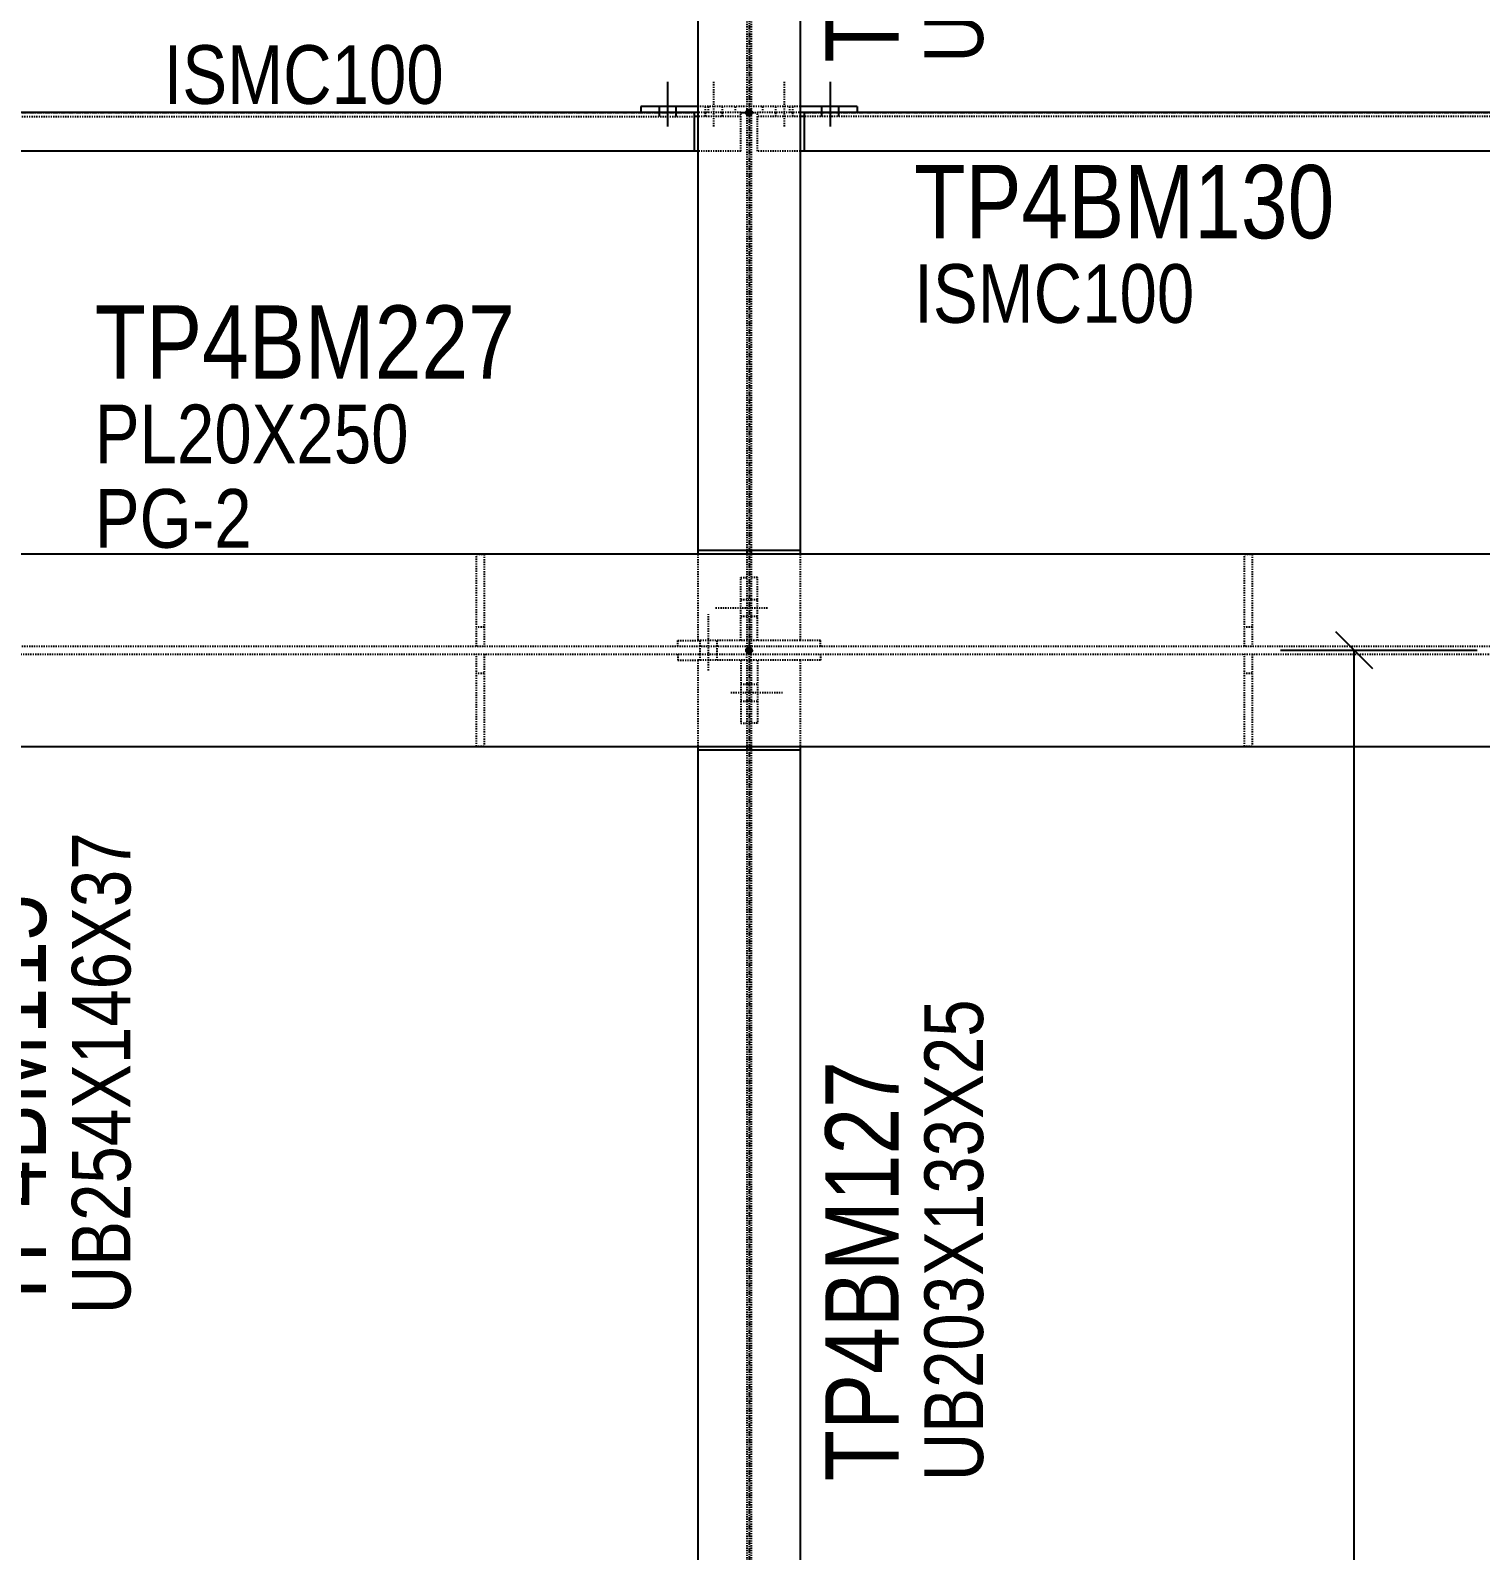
# Model space of a CAD drawing. Header units: millimetres. Extents: x 2102 to 21371, y 12217 to 26594.
# Drawn here: x 9896 to 11784, y 18349 to 20328 of the extents above; entities that cross this region are included whole.
import ezdxf

# ---------------------------------------------------------------- set-up
doc = ezdxf.new("R2010")
doc.units = ezdxf.units.MM
doc.linetypes.add('CENTER', pattern=[12.7, 7.9375, -1.5875, 1.5875, -1.5875])
doc.linetypes.add('DXK_LINE_DOT2', pattern=[3.9198, 1.9599, -1.9599])
for name, color, linetype in [('1', 7, 'Continuous'), ('2', 7, 'Continuous'), ('4', 7, 'Continuous'), ('6', 7, 'Continuous'), ('8', 7, 'Continuous')]:
    doc.layers.add(name, color=color, linetype=linetype)
doc.styles.add('Arial Narrow', font='ARIALN.TTF', dxfattribs={"height": 0.2})

# ---------------------------------------------------------------- blocks, each defined once
blk = doc.blocks.new('Part-116860372-114948 - 114867')
at = {"layer": '4', "linetype": 'Continuous'}
for points in [[(12325.6, 21315.8, -1), (12325.6, 21325.8, -1)], [(12325.6, 19065.8, -1), (12325.6, 19075.8, -1)]]:
    blk.add_hatch(color=4, dxfattribs=at).paths.add_polyline_path(points)
at = {"layer": '1', "color": 6, "linetype": 'DXK_LINE_DOT2'}
for p, q in [((12242.3, 21306.9), (12242.3, 21223.1)), ((12408.8, 21306.9), (12242.3, 21306.9)), ((12322, 21306.9), (12322, 21229.3)), ((12329.1, 21306.9), (12329.1, 21229.3)), ((12408.8, 21306.9), (12408.8, 21229.3)), ((12322, 21223.1), (12322, 19233.3)), ((12329.1, 21223.1), (12329.1, 19233.3)), ((12242.3, 19227.1), (12242.3, 19087.1)), ((12322, 19227.1), (12322, 19087.1)), ((12329.1, 19227.1), (12329.1, 19087.1)), ((12408.8, 19227.1), (12408.8, 19087.1)), ((12408.8, 19087.1), (12242.3, 19087.1))]:
    blk.add_line(p, q, dxfattribs=at)
at = {"layer": '2', "color": 2, "linetype": 'Continuous'}
for p, q in [((12242.3, 21229.3), (12242.3, 19227.1)), ((12322, 21229.3), (12322, 21223.1)), ((12329.1, 21229.3), (12329.1, 21223.1)), ((12408.8, 21229.3), (12408.8, 19227.1)), ((12408.8, 21223.1), (12242.3, 21223.1)), ((12408.8, 19233.3), (12242.3, 19233.3)), ((12322, 19233.3), (12322, 19227.1)), ((12329.1, 19233.3), (12329.1, 19227.1))]:
    blk.add_line(p, q, dxfattribs=at)
at = {"layer": '4', "color": 4, "linetype": 'CENTER'}
blk.add_line((12325.6, 21320.8), (12325.6, 19070.8), dxfattribs=at)
at = {"layer": '4', "color": 4, "linetype": 'Continuous'}
for centre in [(12325.6, 21320.8), (12325.6, 19070.8)]:
    blk.add_circle(centre, 5, dxfattribs=at)
blk = doc.blocks.new('Bolt-116860372-115965 - 114867')
at = {"layer": '1', "color": 1, "linetype": 'DXK_LINE_DOT2'}
for p, q in [((12295.8, 19002.1), (12380.8, 19002.1)), ((12312, 19015.8), (12322, 19015.8)), ((12322, 19015.8), (12329.1, 19015.8)), ((12329.1, 19015.8), (12339.1, 19015.8)), ((12312, 18988.3), (12322, 18988.3)), ((12322, 18988.3), (12329.1, 18988.3)), ((12329.1, 18988.3), (12339.1, 18988.3))]:
    blk.add_line(p, q, dxfattribs=at)
blk = doc.blocks.new('Part-116860372-149916 - 114867')
at = {"layer": '1', "color": 6, "linetype": 'DXK_LINE_DOT2'}
for p, q in [((13131.8, 19077.1), (13131.8, 19227.1)), ((13131.8, 19227.1), (13144.3, 19227.1)), ((13144.3, 19227.1), (13144.3, 19077.1)), ((13144.3, 19108.3), (13131.8, 19108.3))]:
    blk.add_line(p, q, dxfattribs=at)
blk = doc.blocks.new('Part-116860372-115042 - 114867')
at = {"layer": '4', "linetype": 'Continuous'}
for points in [[(10950.6, 19940.8, -1), (10950.6, 19950.8, -1)], [(12325.6, 19940.8, -1), (12325.6, 19950.8, -1)]]:
    blk.add_hatch(color=4, dxfattribs=at).paths.add_polyline_path(points)
at = {"layer": '1', "color": 6, "linetype": 'DXK_LINE_DOT2'}
for p, q in [((10964.1, 19883.3), (10964.1, 19945.8)), ((11040.1, 19945.8), (10964.1, 19945.8)), ((11033.8, 19939.6), (10964.1, 19939.6)), ((11040.1, 19939.6), (12236.1, 19939.6)), ((12312, 19945.8), (12236.1, 19945.8)), ((12312, 19939.6), (12242.3, 19939.6)), ((12312, 19883.3), (12312, 19945.8)), ((11033.8, 19883.3), (10964.1, 19883.3)), ((12312, 19883.3), (12242.3, 19883.3))]:
    blk.add_line(p, q, dxfattribs=at)
at = {"layer": '2', "color": 2, "linetype": 'Continuous'}
for p, q in [((11033.8, 19939.6), (11040.1, 19939.6)), ((12236.1, 19945.8), (11040.1, 19945.8)), ((11040.1, 19945.8), (11040.1, 19883.3)), ((12236.1, 19945.8), (12236.1, 19883.3)), ((12242.3, 19939.6), (12236.1, 19939.6)), ((12242.3, 19883.3), (11033.8, 19883.3))]:
    blk.add_line(p, q, dxfattribs=at)
at = {"layer": '4', "color": 4, "linetype": 'CENTER'}
for p, q in [((10950.6, 19945.8), (10964.1, 19945.8)), ((11040.1, 19945.8), (12236.1, 19945.8)), ((12312, 19945.8), (12325.6, 19945.8))]:
    blk.add_line(p, q, dxfattribs=at)
at = {"layer": '4', "color": 4, "linetype": 'Continuous'}
for centre in [(10950.6, 19945.8), (12325.6, 19945.8)]:
    blk.add_circle(centre, 5, dxfattribs=at)
blk = doc.blocks.new('Part-116860372-115984 - 114867')
at = {"layer": '1', "color": 6, "linetype": 'DXK_LINE_DOT2'}
for p, q in [((12339.1, 19189.6), (12329.1, 19189.6)), ((12339.1, 19087.1), (12339.1, 19189.6)), ((12329.1, 19087.1), (12329.1, 19077.1)), ((12441.6, 19087.1), (12408.8, 19087.1)), ((12441.6, 19077.1), (12441.6, 19087.1))]:
    blk.add_line(p, q, dxfattribs=at)
blk = doc.blocks.new('Part-116860372-115963 - 114867')
at = {"layer": '1', "color": 6, "linetype": 'DXK_LINE_DOT2'}
for p, q in [((12329.1, 19054.6), (12329.1, 19064.6)), ((12339.1, 19054.6), (12339.1, 18952.1)), ((12441.6, 19054.6), (12408.8, 19054.6)), ((12441.6, 19064.6), (12441.6, 19054.6)), ((12339.1, 18952.1), (12329.1, 18952.1))]:
    blk.add_line(p, q, dxfattribs=at)
blk = doc.blocks.new('Part-116860372-157426 - 114867')
at = {"layer": '1', "color": 6, "linetype": 'DXK_LINE_DOT2'}
for p, q in [((11881.8, 19227.1), (10644.3, 19227.1)), ((13131.8, 19227.1), (11894.3, 19227.1)), ((14381.8, 19227.1), (13144.3, 19227.1)), ((10644.3, 18914.6), (11881.8, 18914.6)), ((11894.3, 18914.6), (13131.8, 18914.6)), ((13144.3, 18914.6), (14381.8, 18914.6))]:
    blk.add_line(p, q, dxfattribs=at)
blk = doc.blocks.new('Part-116860372-115983 - 114867')
at = {"layer": '1', "color": 6, "linetype": 'DXK_LINE_DOT2'}
for p, q in [((12312, 19087.1), (12312, 19189.6)), ((12312, 19189.6), (12322, 19189.6)), ((12209.5, 19077.1), (12209.5, 19087.1)), ((12209.5, 19087.1), (12242.3, 19087.1)), ((12322, 19087.1), (12322, 19077.1))]:
    blk.add_line(p, q, dxfattribs=at)
blk = doc.blocks.new('Part-116860372-114983 - 114867')
at = {"layer": '4', "linetype": 'Continuous'}
blk.add_hatch(color=4, dxfattribs=at).paths.add_polyline_path([(12325.6, 19065.8, -1), (12325.6, 19075.8, -1)])
at = {"layer": '1', "color": 6, "linetype": 'DXK_LINE_DOT2'}
for p, q in [((12408.8, 19054.6), (12242.3, 19054.6)), ((12242.3, 19054.6), (12242.3, 18914.6)), ((12322, 19054.6), (12322, 18914.6)), ((12329.1, 19054.6), (12329.1, 18914.6)), ((12408.8, 19054.6), (12408.8, 18914.6)), ((12322, 18908.3), (12322, 15470.2)), ((12329.1, 18908.3), (12329.1, 15470.2))]:
    blk.add_line(p, q, dxfattribs=at)
at = {"layer": '2', "color": 2, "linetype": 'Continuous'}
for p, q in [((12242.3, 18914.6), (12242.3, 15464)), ((12408.8, 18908.3), (12242.3, 18908.3)), ((12322, 18914.6), (12322, 18908.3)), ((12329.1, 18914.6), (12329.1, 18908.3)), ((12408.8, 18914.6), (12408.8, 15464))]:
    blk.add_line(p, q, dxfattribs=at)
at = {"layer": '4', "color": 4, "linetype": 'CENTER'}
blk.add_line((12325.6, 19070.8), (12325.6, 15320.8), dxfattribs=at)
at = {"layer": '4', "color": 4, "linetype": 'Continuous'}
blk.add_circle((12325.6, 19070.8), 5, dxfattribs=at)
blk = doc.blocks.new('Part-116860372-115043 - 114867')
at = {"layer": '4', "linetype": 'Continuous'}
for points in [[(12325.6, 19940.8, -1), (12325.6, 19950.8, -1)], [(13700.6, 19940.8, -1), (13700.6, 19950.8, -1)]]:
    blk.add_hatch(color=4, dxfattribs=at).paths.add_polyline_path(points)
at = {"layer": '1', "color": 6, "linetype": 'DXK_LINE_DOT2'}
for p, q in [((12415.1, 19945.8), (12339.1, 19945.8)), ((12339.1, 19883.3), (12339.1, 19945.8)), ((12408.8, 19939.6), (12339.1, 19939.6)), ((13563.1, 19939.6), (12415.1, 19939.6)), ((13563.1, 19945.8), (13683.8, 19945.8)), ((13683.8, 19939.6), (13569.3, 19939.6)), ((13683.8, 19945.8), (13683.8, 19920.8)), ((13596.3, 19883.3), (13596.3, 19920.8)), ((13596.3, 19920.8), (13683.8, 19920.8)), ((12408.8, 19883.3), (12339.1, 19883.3)), ((13596.3, 19883.3), (13569.3, 19883.3))]:
    blk.add_line(p, q, dxfattribs=at)
at = {"layer": '2', "color": 2, "linetype": 'Continuous'}
for p, q in [((12415.1, 19939.6), (12408.8, 19939.6)), ((13563.1, 19945.8), (12415.1, 19945.8)), ((12415.1, 19945.8), (12415.1, 19883.3)), ((13563.1, 19945.8), (13563.1, 19883.3)), ((13569.3, 19939.6), (13563.1, 19939.6)), ((13569.3, 19883.3), (12408.8, 19883.3))]:
    blk.add_line(p, q, dxfattribs=at)
at = {"layer": '4', "color": 4, "linetype": 'CENTER'}
for p, q in [((12325.6, 19945.8), (12339.1, 19945.8)), ((12415.1, 19945.8), (13563.1, 19945.8)), ((13683.8, 19945.8), (13700.6, 19945.8))]:
    blk.add_line(p, q, dxfattribs=at)
at = {"layer": '4', "color": 4, "linetype": 'Continuous'}
for centre in [(12325.6, 19945.8), (13700.6, 19945.8)]:
    blk.add_circle(centre, 5, dxfattribs=at)
blk = doc.blocks.new('Part-116860372-115112 - 114867')
at = {"layer": '2', "color": 2, "linetype": 'Continuous'}
for p, q in [((20038.1, 19227.1), (9419.3, 19227.1)), ((9419.3, 18914.6), (17066.8, 18914.6))]:
    blk.add_line(p, q, dxfattribs=at)
blk = doc.blocks.new('Part-116860372-115114 - 114867')
at = {"layer": '1', "color": 6, "linetype": 'DXK_LINE_DOT2'}
for p, q in [((20038.1, 19077.1), (9419.3, 19077.1)), ((9419.3, 19064.6), (20038.1, 19064.6))]:
    blk.add_line(p, q, dxfattribs=at)
blk = doc.blocks.new('Part-116860372-149919 - 114867')
at = {"layer": '1', "color": 6, "linetype": 'DXK_LINE_DOT2'}
for p, q in [((11881.8, 18914.6), (11881.8, 19064.6)), ((11894.3, 19064.6), (11894.3, 18914.6)), ((11894.3, 19033.3), (11881.8, 19033.3)), ((11894.3, 18914.6), (11881.8, 18914.6))]:
    blk.add_line(p, q, dxfattribs=at)
blk = doc.blocks.new('Bolt-116860372-115966 - 114867')
at = {"layer": '1', "color": 1, "linetype": 'DXK_LINE_DOT2'}
for p, q in [((12259.5, 19038.3), (12259.5, 19129.6)), ((12245.8, 19077.1), (12245.8, 19087.1)), ((12245.8, 19064.6), (12245.8, 19077.1)), ((12273.3, 19077.1), (12273.3, 19087.1)), ((12273.3, 19064.6), (12273.3, 19077.1)), ((12245.8, 19054.6), (12245.8, 19064.6)), ((12273.3, 19054.6), (12273.3, 19064.6))]:
    blk.add_line(p, q, dxfattribs=at)
blk = doc.blocks.new('Part-116860372-115683 - 114867')
at = {"layer": '1', "color": 6, "linetype": 'DXK_LINE_DOT2'}
for p, q in [((12408.8, 19955.8), (12329.1, 19955.8)), ((12347.9, 19945.8), (12347.9, 19955.8)), ((12391.6, 19945.8), (12391.6, 19955.8))]:
    blk.add_line(p, q, dxfattribs=at)
at = {"layer": '2', "color": 2, "linetype": 'Continuous'}
for p, q in [((12501.6, 19955.8), (12408.8, 19955.8)), ((12415.1, 19945.8), (12408.8, 19945.8)), ((12501.6, 19955.8), (12501.6, 19945.8))]:
    blk.add_line(p, q, dxfattribs=at)
blk = doc.blocks.new('Bolt-116860372-115684 - 114867')
at = {"layer": '1', "color": 1, "linetype": 'DXK_LINE_DOT2'}
for p, q in [((12382.9, 19923.3), (12382.9, 19995.8)), ((12369.1, 19945.8), (12369.1, 19955.8)), ((12369.1, 19939.6), (12369.1, 19945.8)), ((12396.6, 19945.8), (12396.6, 19955.8)), ((12396.6, 19939.6), (12396.6, 19945.8))]:
    blk.add_line(p, q, dxfattribs=at)
at = {"layer": '2', "color": 1, "linetype": 'Continuous'}
for p, q in [((12457.9, 19923.3), (12457.9, 19995.8)), ((12444.1, 19945.8), (12444.1, 19955.8)), ((12444.1, 19939.6), (12444.1, 19945.8)), ((12471.6, 19945.8), (12471.6, 19955.8)), ((12471.6, 19939.6), (12471.6, 19945.8))]:
    blk.add_line(p, q, dxfattribs=at)
blk = doc.blocks.new('Part-116860372-115687 - 114867')
at = {"layer": '1', "color": 6, "linetype": 'DXK_LINE_DOT2'}
for p, q in [((12322, 19955.8), (12242.3, 19955.8)), ((12259.5, 19945.8), (12259.5, 19955.8)), ((12303.3, 19945.8), (12303.3, 19955.8))]:
    blk.add_line(p, q, dxfattribs=at)
at = {"layer": '2', "color": 2, "linetype": 'Continuous'}
for p, q in [((12242.3, 19955.8), (12149.5, 19955.8)), ((12149.5, 19955.8), (12149.5, 19945.8)), ((12242.3, 19945.8), (12236.1, 19945.8))]:
    blk.add_line(p, q, dxfattribs=at)
blk = doc.blocks.new('Bolt-116860372-115688 - 114867')
at = {"layer": '1', "color": 1, "linetype": 'DXK_LINE_DOT2'}
for p, q in [((12268.3, 19923.3), (12268.3, 19995.8)), ((12254.5, 19945.8), (12254.5, 19955.8)), ((12254.5, 19939.6), (12254.5, 19945.8)), ((12282, 19945.8), (12282, 19955.8)), ((12282, 19939.6), (12282, 19945.8))]:
    blk.add_line(p, q, dxfattribs=at)
at = {"layer": '2', "color": 1, "linetype": 'Continuous'}
for p, q in [((12193.3, 19923.3), (12193.3, 19995.8)), ((12179.5, 19945.8), (12179.5, 19955.8)), ((12179.5, 19939.6), (12179.5, 19945.8)), ((12207, 19945.8), (12207, 19955.8)), ((12207, 19939.6), (12207, 19945.8))]:
    blk.add_line(p, q, dxfattribs=at)
blk = doc.blocks.new('Part-116860372-115964 - 114867')
at = {"layer": '1', "color": 6, "linetype": 'DXK_LINE_DOT2'}
for p, q in [((12209.5, 19064.6), (12209.5, 19054.6)), ((12209.5, 19054.6), (12242.3, 19054.6)), ((12312, 19054.6), (12312, 18952.1)), ((12322, 19054.6), (12322, 19064.6)), ((12312, 18952.1), (12322, 18952.1))]:
    blk.add_line(p, q, dxfattribs=at)
blk = doc.blocks.new('Bolt-116860372-115985 - 114867')
at = {"layer": '1', "color": 1, "linetype": 'DXK_LINE_DOT2'}
for p, q in [((12322, 19153.3), (12312, 19153.3)), ((12329.1, 19153.3), (12322, 19153.3)), ((12339.1, 19153.3), (12329.1, 19153.3)), ((12355.4, 19139.6), (12270.4, 19139.6)), ((12322, 19125.8), (12312, 19125.8)), ((12329.1, 19125.8), (12322, 19125.8)), ((12339.1, 19125.8), (12329.1, 19125.8))]:
    blk.add_line(p, q, dxfattribs=at)
blk = doc.blocks.new('Part-116860372-149918 - 114867')
at = {"layer": '1', "color": 6, "linetype": 'DXK_LINE_DOT2'}
for p, q in [((11881.8, 19077.1), (11881.8, 19227.1)), ((11881.8, 19227.1), (11894.3, 19227.1)), ((11894.3, 19227.1), (11894.3, 19077.1)), ((11894.3, 19108.3), (11881.8, 19108.3))]:
    blk.add_line(p, q, dxfattribs=at)
blk = doc.blocks.new('Part-116860372-149917 - 114867')
at = {"layer": '1', "color": 6, "linetype": 'DXK_LINE_DOT2'}
for p, q in [((13131.8, 18914.6), (13131.8, 19064.6)), ((13144.3, 19064.6), (13144.3, 18914.6)), ((13144.3, 19033.3), (13131.8, 19033.3)), ((13144.3, 18914.6), (13131.8, 18914.6))]:
    blk.add_line(p, q, dxfattribs=at)
blk = doc.blocks.new('StraightDimension-116860372-128147 - 114867')
at = {"layer": '6', "color": 3, "linetype": 'Continuous'}
for p, q in [((13340.5, 19040.8), (13280.5, 19100.8)), ((13510.6, 19070.8), (13190.5, 19070.8)), ((13310.5, 15320.8), (13310.5, 19070.8))]:
    blk.add_line(p, q, dxfattribs=at)
blk = doc.blocks.new('Mark-116860372-129409 - 114867')
at = {"color": 0}
for points in [[(12706.3, 20813.2), (12606.3, 20813.2), (12606.3, 20027.5), (12706.3, 20027.5)], [(12568.8, 20712.5), (12443.8, 20712.5), (12443.8, 20027.5), (12568.8, 20027.5)]]:
    blk.add_wipeout(points, dxfattribs=at).dxf.layer = '8'
for points in [[(12706.3, 20813.2), (12606.3, 20813.2), (12606.3, 20027.5), (12706.3, 20027.5)], [(12568.8, 20712.5), (12443.8, 20712.5), (12443.8, 20027.5), (12568.8, 20027.5)]]:
    blk.add_wipeout(points, dxfattribs=at).dxf.layer = '8'
at = {"layer": '8', "color": 7, "style": 'Arial Narrow'}
for s, height, p in [('UB203X133X25', 95.443, (12706.3, 20027.5)), ('TP4BM128', 119.3, (12568.8, 20027.5))]:
    blk.add_text(s, height=height, rotation=90.0002, dxfattribs=at).set_placement(p)
blk = doc.blocks.new('Mark-116860372-129413 - 114867')
at = {"color": 0}
for points in [[(12057.9, 20097.6), (12057.9, 20222.6), (11372.8, 20222.6), (11372.8, 20097.6)], [(11829.5, 19960.1), (11829.5, 20060.1), (11372.8, 20060.1), (11372.8, 19960.1)]]:
    blk.add_wipeout(points, dxfattribs=at).dxf.layer = '8'
for points in [[(12057.9, 20097.6), (12057.9, 20222.6), (11372.8, 20222.6), (11372.8, 20097.6)], [(11829.5, 19960.1), (11829.5, 20060.1), (11372.8, 20060.1), (11372.8, 19960.1)]]:
    blk.add_wipeout(points, dxfattribs=at).dxf.layer = '8'
at = {"layer": '8', "color": 7, "style": 'Arial Narrow'}
for s, height, p in [('TP4BM122', 119.3, (11372.8, 20097.6)), ('ISMC100', 95.44, (11372.8, 19960.1))]:
    blk.add_text(s, height=height, dxfattribs=at).set_placement(p)
blk = doc.blocks.new('Mark-116860372-129411 - 114867')
at = {"color": 0}
for points in [[(13279.3, 19741.3), (13279.3, 19866.3), (12594.3, 19866.3), (12594.3, 19741.3)], [(13051, 19603.8), (13051, 19703.8), (12594.3, 19703.8), (12594.3, 19603.8)]]:
    blk.add_wipeout(points, dxfattribs=at).dxf.layer = '8'
for points in [[(13279.3, 19741.3), (13279.3, 19866.3), (12594.3, 19866.3), (12594.3, 19741.3)], [(13051, 19603.8), (13051, 19703.8), (12594.3, 19703.8), (12594.3, 19603.8)]]:
    blk.add_wipeout(points, dxfattribs=at).dxf.layer = '8'
at = {"layer": '8', "color": 7, "style": 'Arial Narrow'}
for s, height, p in [('TP4BM130', 119.3, (12594.3, 19741.3)), ('ISMC100', 95.44, (12594.3, 19603.8))]:
    blk.add_text(s, height=height, dxfattribs=at).set_placement(p)
blk = doc.blocks.new('Mark-116860372-129582 - 114867')
at = {"color": 0}
for points in [[(11945.7, 19512.8), (11945.7, 19637.8), (11260.7, 19637.8), (11260.7, 19512.8)], [(11772.4, 19375.3), (11772.4, 19475.3), (11260.7, 19475.3), (11260.7, 19375.3)], [(11516.3, 19237.8), (11516.3, 19337.8), (11260.7, 19337.8), (11260.7, 19237.8)]]:
    blk.add_wipeout(points, dxfattribs=at).dxf.layer = '8'
for points in [[(11945.7, 19512.8), (11945.7, 19637.8), (11260.7, 19637.8), (11260.7, 19512.8)], [(11772.4, 19375.3), (11772.4, 19475.3), (11260.7, 19475.3), (11260.7, 19375.3)], [(11516.3, 19237.8), (11516.3, 19337.8), (11260.7, 19337.8), (11260.7, 19237.8)]]:
    blk.add_wipeout(points, dxfattribs=at).dxf.layer = '8'
at = {"layer": '8', "color": 7, "style": 'Arial Narrow'}
for s, height, p in [('TP4BM227', 119.3, (11260.7, 19512.8)), ('PL20X250', 95.44, (11260.7, 19375.3)), ('PG-2', 95.44, (11260.7, 19237.8))]:
    blk.add_text(s, height=height, dxfattribs=at).set_placement(p)
blk = doc.blocks.new('Mark-116860372-129709 - 114867')
at = {"color": 0}
for points in [[(11318.8, 18776.2), (11218.8, 18776.2), (11218.8, 17990.5), (11318.8, 17990.5)], [(11181.3, 18675.5), (11056.3, 18675.5), (11056.3, 17990.5), (11181.3, 17990.5)]]:
    blk.add_wipeout(points, dxfattribs=at).dxf.layer = '8'
for points in [[(11318.8, 18776.2), (11218.8, 18776.2), (11218.8, 17990.5), (11318.8, 17990.5)], [(11181.3, 18675.5), (11056.3, 18675.5), (11056.3, 17990.5), (11181.3, 17990.5)]]:
    blk.add_wipeout(points, dxfattribs=at).dxf.layer = '8'
at = {"layer": '8', "color": 7, "style": 'Arial Narrow'}
for s, height, p in [('UB254X146X37', 95.443, (11318.8, 17990.5)), ('TP4BM115', 119.3, (11181.3, 17990.5))]:
    blk.add_text(s, height=height, rotation=90.0002, dxfattribs=at).set_placement(p)
blk = doc.blocks.new('Mark-116860372-129733 - 114867')
at = {"color": 0}
for points in [[(12706.3, 18504.6), (12606.3, 18504.6), (12606.3, 17718.8), (12706.3, 17718.8)], [(12568.8, 18403.9), (12443.8, 18403.9), (12443.8, 17718.8), (12568.8, 17718.8)]]:
    blk.add_wipeout(points, dxfattribs=at).dxf.layer = '8'
for points in [[(12706.3, 18504.6), (12606.3, 18504.6), (12606.3, 17718.8), (12706.3, 17718.8)], [(12568.8, 18403.9), (12443.8, 18403.9), (12443.8, 17718.8), (12568.8, 17718.8)]]:
    blk.add_wipeout(points, dxfattribs=at).dxf.layer = '8'
at = {"layer": '8', "color": 7, "style": 'Arial Narrow'}
for s, height, p in [('UB203X133X25', 95.443, (12706.3, 17718.8)), ('TP4BM127', 119.3, (12568.8, 17718.8))]:
    blk.add_text(s, height=height, rotation=90.0002, dxfattribs=at).set_placement(p)

msp = doc.modelspace()

# ---------------------------------------------------------------- block references
at = {"xscale": 0.8, "yscale": 0.8, "zscale": 0.8}
for name in ['Part-116860372-114948 - 114867', 'Mark-116860372-129409 - 114867', 'Bolt-116860372-115688 - 114867', 'Bolt-116860372-115684 - 114867', 'Part-116860372-115687 - 114867', 'Part-116860372-115683 - 114867', 'Part-116860372-115042 - 114867', 'Part-116860372-115043 - 114867', 'Mark-116860372-129411 - 114867', 'Part-116860372-157426 - 114867', 'Part-116860372-115112 - 114867', 'Part-116860372-149918 - 114867', 'Part-116860372-149916 - 114867', 'Part-116860372-115983 - 114867', 'Part-116860372-115984 - 114867', 'Bolt-116860372-115985 - 114867', 'Bolt-116860372-115966 - 114867', 'Part-116860372-115114 - 114867', 'Part-116860372-149919 - 114867', 'Part-116860372-115964 - 114867', 'Part-116860372-114983 - 114867', 'Part-116860372-115963 - 114867', 'Part-116860372-149917 - 114867', 'Bolt-116860372-115965 - 114867', 'Mark-116860372-129709 - 114867', 'Mark-116860372-129733 - 114867']:
    msp.add_blockref(name, (971.5, 4264.2), dxfattribs=at)

# ---------------------------------------------------------------- next in the draw order: block references
for name in ['Mark-116860372-129413 - 114867', 'Mark-116860372-129582 - 114867', 'StraightDimension-116860372-128147 - 114867']:
    msp.add_blockref(name, (971.5, 4264.2), dxfattribs=at)

doc.saveas('drawing.dxf')
